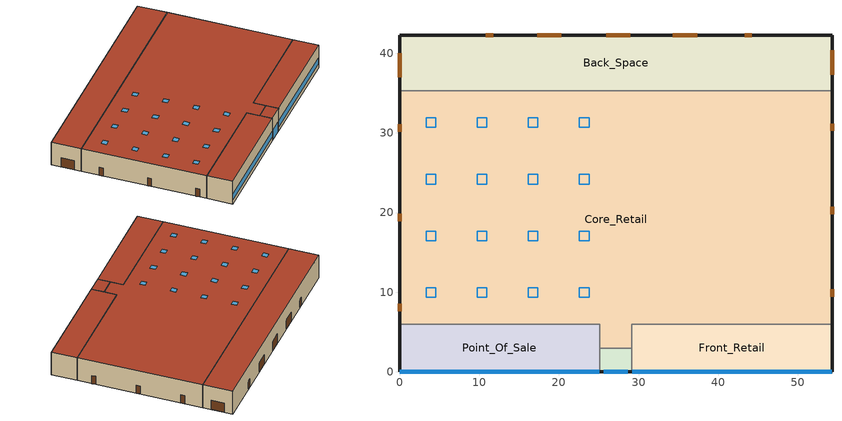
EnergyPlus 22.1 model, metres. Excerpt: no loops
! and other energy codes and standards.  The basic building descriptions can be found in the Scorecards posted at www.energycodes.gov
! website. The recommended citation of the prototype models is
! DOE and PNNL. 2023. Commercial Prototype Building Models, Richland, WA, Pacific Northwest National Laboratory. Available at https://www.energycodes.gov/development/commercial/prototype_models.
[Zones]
Back_Space
 floor ground (Back_Space_Floor_Ffactor): 54.27,35.27 0,35.27 0,42.27 54.27,42.27 z0
 wall outside (nonres_ext_wall_grd): 54.27,35.27 54.27,42.27 0,42.27 0,35.27 z0:6.1
 wall to Core_Retail (int_wall): 0,35.27 54.27,35.27 z0:6.1
 door (Swinging Door_con): 44.21,42.27 43.3,42.27 / 11.75,42.27 10.83,42.27 z0:2.13
 door (Overhead Door_con): 54.27,37.32 54.27,40.36 / 37.36,42.27 34.31,42.27 / 28.98,42.27 25.93,42.27 / 20.31,42.27 17.26,42.27 / 0,40.01 0,36.96 z0:2.44
 roof outside (nonres_roof): 0,35.27 54.27,35.27 54.27,42.27 0,42.27 z6.1
Core_Retail
 floor ground (Core_Retail_Floor_Ffactor): 25.14,3 25.14,6 0,6 0,35.27 54.27,35.27 54.27,6 29.14,6 29.14,3 z0
 wall outside (nonres_ext_wall_grd): 0,35.27 0,6 / 54.27,6 54.27,35.27 z0:6.1
 wall to Front_Retail (int_wall): 29.14,3 29.14,6 54.27,6 z0:6.1
 wall to Point_Of_Sale (int_wall): 0,6 25.14,6 25.14,3 z0:6.1
 wall to Front_Entry (int_wall): 25.14,3 29.14,3 z0:6.1
 door (Swinging Door_con): 0,8.54 0,7.62 / 0,19.84 0,18.93 / 0,31.06 0,30.15 / 54.27,9.44 54.27,10.35 / 54.27,19.81 54.27,20.72 / 54.27,30.23 54.27,31.15 z0:2.13
 roof outside (nonres_roof): 25.14,6 25.14,3 29.14,3 29.14,6 54.27,6 54.27,35.27 0,35.27 0,6 z6.1
 skylight (NonresSkylight_U_0.5_SHGC_0.4): 3.35,31.92 3.35,30.7 4.57,30.7 4.57,31.92 z6.1; 9.75,31.92 9.75,30.7 10.97,30.7 10.97,31.92 z6.1; 16.15,31.92 16.15,30.7 17.37,30.7 17.37,31.92 z6.1; 22.56,31.92 22.56,30.7 23.78,30.7 23.78,31.92 z6.1; 3.35,10.57 3.35,9.35 4.57,9.35 4.57,10.57 z6.1; 9.75,10.57 9.75,9.35 10.97,9.35 10.97,10.57 z6.1; 22.56,10.57 22.56,9.35 23.78,9.35 23.78,10.57 z6.1; 16.15,10.57 16.15,9.35 17.37,9.35 17.37,10.57 z6.1; 9.75,17.68 9.75,16.46 10.97,16.46 10.97,17.68 z6.1; 3.35,17.68 3.35,16.46 4.57,16.46 4.57,17.68 z6.1; 16.15,17.68 16.15,16.46 17.37,16.46 17.37,17.68 z6.1; 22.56,17.68 22.56,16.46 23.78,16.46 23.78,17.68 z6.1; 9.75,24.8 9.75,23.58 10.97,23.58 10.97,24.8 z6.1; 3.35,24.8 3.35,23.58 4.57,23.58 4.57,24.8 z6.1; 16.15,24.8 16.15,23.58 17.37,23.58 17.37,24.8 z6.1; 22.56,24.8 22.56,23.58 23.78,23.58 23.78,24.8 z6.1
Point_Of_Sale
 floor ground (Point_Of_Sale_Floor_Ffactor): 0,0 0,6 25.14,6 25.14,0 z0
 wall outside (nonres_ext_wall_grd): 0,6 0,0 25.14,0 z0:6.1
 wall to Front_Entry (int_wall): 25.14,0 25.14,3 z0:6.1
 window (NonresWindow_U_0.418_SHGC_0.4): 0.05,0 25.09,0 z1.14:2.66
 roof outside (nonres_roof): 0,6 0,0 25.14,0 25.14,6 z6.1
Front_Retail
 floor ground (Front_Retail_Floor_Ffactor): 54.27,0 29.14,0 29.14,6 54.27,6 z0
 wall outside (nonres_ext_wall_grd): 29.14,0 54.27,0 54.27,6 z0:6.1
 wall to Front_Entry (int_wall): 29.14,3 29.14,0 z0:6.1
 window (NonresWindow_U_0.418_SHGC_0.4): 29.19,0 54.22,0 z1.14:2.66
 roof outside (nonres_roof): 29.14,0 54.27,0 54.27,6 29.14,6 z6.1
Front_Entry
 floor ground (Front_Entry_Floor_Ffactor): 25.14,0 25.14,3 29.14,3 29.14,0 z0
 wall outside (nonres_ext_wall_grd): 25.14,0 29.14,0 z0:6.1
 window (NonresWindow_U_0.418_SHGC_0.4): 25.64,0 28.64,0 z0.05:2.66
 roof outside (nonres_roof): 25.14,3 25.14,0 29.14,0 29.14,3 z6.1
[Building]
RetailStandalone: North Axis {deg}=0; Terrain=City; Loads Convergence Tolerance Value {W}=0.04; Temperature Convergence Tolerance Value {deltaC}=0.2; Solar Distribution=FullInteriorAndExterior; Maximum Number of Warmup Days=25; Minimum Number of Warmup Days=6
[Site:Location]
Site:Location=Buffalo.Niagara.Intl.AP_NY_USA WMO=725280; Latitude {N+ S-}=42.94; Longitude {W- E+}=-78.74; Time Zone Relative to GMT {GMT+/-}=-5; Elevation {m}=215
[SizingPeriod:DesignDay] Day of Month=21; Dry-Bulb Temperature Range Modifier Type=DefaultMultipliers; Humidity Condition Type=Wetbulb; Barometric Pressure {Pa}=98769; Rain {Yes/No}=No; Snow on ground {Yes/No}=No; Daylight Savings Time Indicator=No
Name | Month | Day Type | Maximum Dry-Bulb Temperature {C} | Daily Dry-Bulb Temperature Range {C} | Wetbulb at Maximum Dry-Bulb {C} | Wind Speed {m/s} design conditions vs. traditional 6.71 m/s (15 mph) | Wind Direction {Degrees; N=0, S=180} | Solar Model Indicator | Clearness {0.0 to 1.1} | Wind Speed {m/s} design conditions vs. traditional 3.35 m/s (7mph) | ASHRAE Clear Sky Optical Depth for Beam Irradiance (taub) | ASHRAE Clear Sky Optical Depth for Diffuse Irradiance (taud)
Buffalo.Niagara.Intl.AP_NY_USA Ann Htg 99.6% Condns DB | 1 | WinterDesignDay | -16.3 | 0 | -16.3 | 5.1 | 270 | ASHRAEClearSky | 0
Buffalo.Niagara.Intl.AP_NY_USA Ann Clg .4% Condns DB=>MWB | 7 | SummerDesignDay | 30.3 | 9.3 | 21.8 |  | 240 | ASHRAETau |  | 5.7 | 0.462 | 2.001
[Site:WaterMainsTemperature]
Calculation Method=CORRELATION; Annual average outdoor air temperature {C}=8.96667; Maximum difference in monthly average outdoor air temperatures {C}=26.2
[Site:GroundTemperature:FCfactorMethod]
January Ground Temperature {C}=9.7; February Ground Temperature {C}=6; March Ground Temperature {C}=-2.2; April Ground Temperature {C}=-3.4; May Ground Temperature {C}=-4.2; June Ground Temperature {C}=2.7; July Ground Temperature {C}=7.5; August Ground Temperature {C}=13.7; September Ground Temperature {C}=18.6; October Ground Temperature {C}=22; November Ground Temperature {C}=20.7; December Ground Temperature {C}=16.5
[Material:NoMass]
Opaque Door panel_con; Overhead Door_con Panel: MediumRough, 0.35222, 0.9, 0.7, 0.7
Nonres_Roof_Insulation: MediumSmooth, 5.30668, 0.9, 0.7, 0.7
Nonres_Exterior_Wall_Insulation_grd: MediumSmooth, 1.26826, 0.9, 0.7, 0.7
[Construction]
Swinging Door_con: Opaque Door panel_con
Overhead Door_con: Overhead Door_con Panel
InteriorFurnishings: Std Wood 6inch
int_wall: G01 13mm gypsum board, G01 13mm gypsum board
nonres_roof: F13 Built-up roofing, Nonres_Roof_Insulation, F08 Metal surface
nonres_ext_wall_grd: 200mm Normalweight concrete wall, Nonres_Exterior_Wall_Insulation_grd, G01 13mm gypsum board
NonresWindow_U_0.418_SHGC_0.4: Nonres Window Glazing Layer
NonresSkylight_U_0.5_SHGC_0.4: Nonres Skylight Glazing Layer
[Material]
Name | Roughness | Thickness {m} | Conductivity {W/m-K} | Density {kg/m3} | Specific Heat {J/kg-K} | Thermal Absorptance | Solar Absorptance | Visible Absorptance | Absorptance:Thermal | Absorptance:Solar | Absorptance:Visible
Std Wood 6inch | MediumSmooth | 0.15 | 0.12 | 540 | 1210 | 0.9 | 0.7 | 0.7
F08 Metal surface | Smooth | 0.0008 | 45.28 | 7824 | 500
F13 Built-up roofing | Rough | 0.0095 | 0.16 | 1120 | 1460 |  |  |  | 0.9 | 0.77
G01 13mm gypsum board | Smooth | 0.0127 | 0.16 | 800 | 1090 |  |  |  | 0.9 | 0.7 | 0.5
200mm Normalweight concrete wall | MediumRough | 0.2032 | 2.31 | 2322 | 832
[WindowMaterial:SimpleGlazingSystem] Solar Heat Gain Coefficient=0.4
Name | U-Factor {W/m2-K} | Visible Transmittance
Nonres Window Glazing Layer | 2.37351 | 0.44
Nonres Skylight Glazing Layer | 2.83913 | 0.4
[Construction:FfactorGroundFloor] F-Factor {W/m-K}=0.90012
Name | Area {m2} | PerimeterExposed {m}
Back_Space_Floor_Ffactor | 379.89 | 68.27
Core_Retail_Floor_Ffactor | 1600.48 | 58.54
Point_Of_Sale_Floor_Ffactor; Front_Retail_Floor_Ffactor | 150.81 | 31.135
Front_Entry_Floor_Ffactor | 12 | 4
[Zone] Type=1; Multiplier=1; Ceiling Height {m}=-9999; Floor Area {m2}=autocalculate; Part of Total Floor Area=Yes
Name | Volume {m3}
Back_Space | 2317.33
Core_Retail | 9762.95
Point_Of_Sale; Front_Retail | 919.941
Front_Entry | 73.2
[Daylighting:Controls]
Core_Retail_DaylCtrl: Zone or Space=Core_Retail; Daylighting Method=SplitFlux; Availability Schedule=DaylightAvailSch; Lighting Control Type=Stepped; Minimum Input Power Fraction for Continuous or ContinuousOff Dimming Control=0.3; Minimum Light Output Fraction for Continuous or ContinuousOff Dimming Control=0.2; Number of Stepped Control Steps=3; Probability Lighting will be Reset When Needed in Manual Stepped Control=1; Glare Calculation Daylighting Reference Point=Core_Retail_DaylRefPt1; Glare Calculation Azimuth Angle of View Direction Clockwise from Zone y-Axis {deg}=0; Maximum Allowable Discomfort Glare Index=22; Daylighting Reference Point 1=Core_Retail_DaylRefPt1; Fraction of Lights Controlled by Reference Point 1=0.25; Illuminance Setpoint at Reference Point 1 {lux}=538; Daylighting Reference Point 2=Core_Retail_DaylRefPt2; Fraction of Lights Controlled by Reference Point 2=0.25; Illuminance Setpoint at Reference Point 2 {lux}=538
[InternalMass] Construction=InteriorFurnishings
Name | Zone or ZoneList | Surface Area {m2}
Back_Space_InternalMass_1 | Back_Space | 759.78
Core_Retail_InternalMass_1 | Core_Retail | 3200.97
Point_Of_Sale_InternalMass_1 | Point_Of_Sale | 301.62
Front_Retail_InternalMass_1 | Front_Retail | 301.62
Front_Entry_InternalMass_1 | Front_Entry | 24
[People] Number of People Schedule=BLDG_OCC_SCH; Fraction Radiant=0.3; Sensible Heat Fraction=AUTOCALCULATE; Activity Level Schedule=ACTIVITY_SCH; Enable ASHRAE 55 Comfort Warnings=No; Mean Radiant Temperature Calculation Type=ZoneAveraged; Work Efficiency Schedule=WORK_EFF_SCH; Clothing Insulation Calculation Method=ClothingInsulationSchedule; Clothing Insulation Schedule=CLOTHING_SCH; Air Velocity Schedule=AIR_VELO_SCH; Thermal Comfort Model 1 Type=FANGER
Name | Zone or ZoneList or Space or SpaceList | Number of People Calculation Method | Floor Area per Person {m2/person} | Number of People
Back_Space | Back_Space | Area/Person | 46.452
Core_Retail | Core_Retail | Area/Person | 6.193
Point_Of_Sale | Point_Of_Sale | Area/Person | 6.193
Front_Retail | Front_Retail | Area/Person | 6.193
Front_Entry | Front_Entry | People |  | 1.938
[Lights] Design Level Calculation Method=Watts/Area; Return Air Fraction=0; Fraction Radiant=0.7; Fraction Visible=0.2; Fraction Replaceable=1; Return Air Fraction Calculated from Plenum Temperature=No
Name | Zone or ZoneList or Space or SpaceList | Schedule | Watts per Zone Floor Area {W/m2}
Back_Space_Lights | Back_Space | ltg_sch_back | 7.57028
Core_Retail_Lights | Core_Retail | ltg_sch_core | 15.50002
Point_Of_Sale_Lights | Point_Of_Sale | ltg_sch_sale | 15.50002
Front_Retail_Lights | Front_Retail | ltg_sch_front | 15.50002
Front_Entry_Lights | Front_Entry | ltg_sch_entry | 8.78334
[ElectricEquipment] Schedule=BLDG_EQUIP_SCH; Design Level Calculation Method=EquipmentLevel; Fraction Latent=0; Fraction Radiant=0.5; Fraction Lost=0
Name | Zone or ZoneList or Space or SpaceList | Design Level {W}
Back_Space_MiscPlug_Equip | Back_Space | 3065.71
Core_Retail_MiscPlug_Equip | Core_Retail | 5169.56
Point_Of_Sale_MiscPlug_Equip | Point_Of_Sale | 3245.43
Front_Retail_MiscPlug_Equip | Front_Retail | 487.1163
[ZoneInfiltration:DesignFlowRate] Temperature Term Coefficient=0; Velocity Squared Term Coefficient=0
Name | Zone or ZoneList | Schedule | Design Flow Rate Calculation Method | Flow per Exterior Surface Area {m3/s-m2} | Constant Term Coefficient | Velocity Term Coefficient | Design Flow Rate {m3/s}
Back_Space_Infiltration | Back_Space | INFIL_SCH_PNNL | Flow/ExteriorWallArea | 0.000569572 | 0 | 0.224
Core_Retail_Infiltration | Core_Retail | INFIL_SCH_PNNL | Flow/ExteriorWallArea | 0.000569572 | 0 | 0.224
Point_Of_Sale_Infiltration | Point_Of_Sale | INFIL_SCH_PNNL | Flow/ExteriorWallArea | 0.000569572 | 0 | 0.224
Front_Retail_Infiltration | Front_Retail | INFIL_SCH_PNNL | Flow/ExteriorWallArea | 0.000569572 | 0 | 0.224
Front_Entry_Infiltration | Front_Entry | INFIL_SCH_PNNL | Flow/ExteriorWallArea | 0.000569572 | 0 | 0.224
Front_Entry_Door_Infiltration | Front_Entry | INFIL_Door_Opening_SCH | Flow/Zone |  | 1 | 0 | 0.937287
[Exterior:Lights] Control Option=AstronomicalClock
Name | Schedule | Design Level {W}
Exterior_Lights_a | Exterior_lighting_schedule_a | 362.29
Exterior_Lights_b | Exterior_lighting_schedule_b | 4957.03
[Sizing:Zone]
Front_Entry: Zone Cooling Design Supply Air Temperature Input Method=SupplyAirTemperature; Zone Cooling Design Supply Air Temperature {C}=12.8; Zone Heating Design Supply Air Temperature Input Method=SupplyAirTemperature; Zone Heating Design Supply Air Temperature {C}=40; Zone Cooling Design Supply Air Humidity Ratio {kg-H2O/kg-air}=0.0085; Zone Heating Design Supply Air Humidity Ratio {kgWater/kgDryAir}=0.008; Design Specification Outdoor Air Object=SZ DSOA Front_Entry; Cooling Design Air Flow Method=DesignDay; Cooling Design Air Flow Rate {m3/s}=0; Cooling Minimum Air Flow Fraction=0; Heating Design Air Flow Method=DesignDay; Heating Design Air Flow Rate {m3/s}=0
[DesignSpecification:OutdoorAir]
SZ DSOA Front_Entry: Outdoor Air Method=Flow/Area; Outdoor Air Flow per Zone Floor Area {m3/s-m2}=0.0011811
[ZoneControl:Thermostat]
Front_Entry Thermostat: Zone or ZoneList=Front_Entry; Control Type Schedule=Single Zone Control Type Sched; Control 1=Front_Entry Heating SP
[Coil:Heating:Fuel]
Front_Entry Unit Heater Heating Coil: Availability Schedule=FrontEntry_CoilSched; Fuel Type=NaturalGas; Burner Efficiency=0.8; Nominal Capacity {W}=AUTOSIZE; Parasitic Electric Load {W}=0; Parasitic Fuel Load {W}=0
[Zone equipment]
Front_Entry: Front_Entry Unit Heater
[AvailabilityManager:NightCycle] Applicability Schedule=Always_On; Fan Schedule=HVACOperationSchd; Control Type=CycleOnAny; Thermostat Tolerance {deltaC}=1; Cycling Run Time Control Type=FixedRunTime; Cycling Run Time {s}=1800
PSZ-AC:1 Availability Manager; PSZ-AC:2 Availability Manager; PSZ-AC:3 Availability Manager; PSZ-AC:4 Availability Manager
[ThermostatSetpoint:SingleHeating]
Front_Entry Heating SP: Setpoint Temperature Schedule=HTGSETP_SCH_FrontEntry_STD2013
[ZoneHVAC:UnitHeater]
Front_Entry Unit Heater: Availability Schedule=ALWAYS_ON; Supply Air Fan=Front_Entry Unit Heater Fan; Maximum Supply Air Flow Rate {m3/s}=AUTOSIZE; Heating Coil=Front_Entry Unit Heater Heating Coil; Supply Air Fan Operation During No Heating=No; Maximum Hot Water or Steam Flow Rate {m3/s}=AUTOSIZE; Minimum Hot Water or Steam Flow Rate {m3/s}=0; Heating Convergence Tolerance=0.001
[Fan:ConstantVolume]
Front_Entry Unit Heater Fan: FrontEntry_FanSched, 0.536, 49.8, AUTOSIZE, 0.825, 1
[EnergyManagementSystem:Sensor] Output:Variable or Output:Meter=Site Outdoor Air Drybulb Temperature
Name | Output:Variable or Output:Meter Index Key
OAT | Environment
OAT_F
[EnergyManagementSystem:Actuator] Actuated Component Type=Schedule:Compact; Actuated Component Control Type=Schedule Value
Name | Actuated Component Unique
CLGSETP_SCH_Actuator | CLGSETP_SCH_Yes_Optimum
HTGSETP_SCH_Actuator | HTGSETP_SCH_Yes_Optimum
FrontEntry_Coil | FrontEntry_CoilSched
FrontEntry_Fan | FrontEntry_FanSched
[EnergyManagementSystem:ProgramCallingManager]
OA_BASED_OPTIMUM_START_EMS_Program Manager: BeginTimestepBeforePredictor; OA_BASED_OPTIMUM_START_EMS_Program
FrontEntry_HeaterManager: BeginTimestepBeforePredictor; FrontEntry_HeaterControl
[EnergyManagementSystem:Program]
OA_BASED_OPTIMUM_START_EMS_Program: IF DaylightSavings==0 && DayOfWeek>1 && Hour==5 && OAT<23.9 && OAT>1.7; SET CLGSETP_SCH_Actuator = 29.4; SET HTGSETP_SCH_Actuator = 15.6; ELSEIF DaylightSavings==0 && DayOfWeek==1 && Hour==7 && OAT<23.9 && OAT>1.7; SET CLGSETP_SCH_Actuator = 29.4; SET HTGSETP_SCH_Actuator = 15.6; ELSEIF DaylightSavings==1 && DayOfWeek>1 && Hour==4 && OAT<23.9 && OAT>1.7; SET CLGSETP_SCH_Actuator = 29.4; SET HTGSETP_SCH_Actuator = 15.6; ELSEIF DaylightSavings==1 && DayOfWeek==1 && Hour==6 && OAT<23.9 && OAT>1.7; SET CLGSETP_SCH_Actuator = 29.4; SET HTGSETP_SCH_Actuator = 15.6; ELSE; SET CLGSETP_SCH_Actuator = NULL; SET HTGSETP_SCH_Actuator = NULL; ENDIF
FrontEntry_HeaterControl: SET OAT_F = (OAT_F*1.8)+32; IF OAT_F > 45; SET FrontEntry_Coil = 0; SET FrontEntry_Fan = 0; ELSE; SET FrontEntry_Coil = 1; SET FrontEntry_Fan = 1; ENDIF
[Schedule:Compact]
FrontEntry_CoilSched; FrontEntry_FanSched; ALWAYS_ON; Single Zone Control Type Sched: Through: 12/31, For: AllDays, Until: 24:00, 1
BLDG_OCC_SCH: Through: 12/31, For: Weekdays, Until: 07:00, 0, Until: 08:00, 0.1, Until: 09:00, 0.2, Until: 11:00, 0.5, Until: 15:00, 0.7, Until: 16:00, 0.8, Until: 17:00, 0.7, Until: 19:00, 0.5, Until: 21:00, 0.3, Until: 24:00, 0, For: SummerDesignDay, Until: 24:00, 1, For: Saturday, Until: 07:00, 0, Until: 08:00, 0.1, Until: 09:00, 0.2, Until: 10:00, 0.5, Until: 11:00, 0.6, Until: 17:00, 0.8, Until: 18:00, 0.6, Until: 21:00, 0.2, Until: 22:00, 0.1, Until: 24:00, 0, For: WinterDesignDay, Until: 24:00, 0, For: Sunday Holidays AllOtherDays, Until: 09:00, 0, Until: 10:00, 0.1, Until: 12:00, 0.2, Until: 17:00, 0.4, Until: 18:00, 0.2, Until: 19:00, 0.1, Until: 24:00, 0
BLDG_EQUIP_SCH: Through: 12/31, For: Weekdays, Until: 07:00, 0.197373, Until: 08:00, 0.39888, Until: 09:00, 0.59832, Until: 19:00, 0.897481, Until: 20:00, 0.698041, Until: 21:00, 0.698041, Until: 22:00, 0.197373, Until: 24:00, 0.197373, For: Saturday, Until: 07:00, 0.148029, Until: 08:00, 0.29916, Until: 09:00, 0.4986, Until: 10:00, 0.797761, Until: 18:00, 0.897481, Until: 19:00, 0.698041, Until: 21:00, 0.4986, Until: 22:00, 0.29916, Until: 24:00, 0.148029, For: SummerDesignDay, Until: 24:00, 1, For: WinterDesignDay, Until: 24:00, 0, For: Sunday Holidays AllOtherDays, Until: 09:00, 0.148029, Until: 10:00, 0.29916, Until: 12:00, 0.59832, Until: 17:00, 0.797761, Until: 18:00, 0.59832, Until: 19:00, 0.39888, Until: 24:00, 0.148029
INFIL_Door_Opening_SCH: Through: 12/31, For: AllDays, Until: 08:00, 0, Until: 12:00, 0.131, Until: 18:00, 1, Until: 20:00, 0.131, Until: 24:00, 0
HVACOperationSchd: Through: 12/31, For: Weekdays SummerDesignDay, Until: 06:00, 0, Until: 21:00, 1, Until: 24:00, 0, For: Saturday WinterDesignDay, Until: 06:00, 0, Until: 22:00, 1, Until: 24:00, 0, For: Sunday Holidays AllOtherDays, Until: 08:00, 0, Until: 19:00, 1, Until: 24:00, 0
HTGSETP_SCH_YES_OPTIMUM: Through: 12/31, For: WinterDesignDay, Until: 06:00, 15.56, Until: 07:00, 18.33, Until: 21:00, 21.11, Until: 24:00, 15.56, For: Weekdays, Until: 05:00, 15.56, Until: 06:00, 17.8, Until: 07:00, 20, Until: 21:00, 21.11, Until: 24:00, 15.56, For SummerDesignDay, Until: 24:00, 15.56, For: Saturday, Until: 05:00, 15.56, Until: 06:00, 17.8, Until: 07:00, 20, Until: 22:00, 21.11, Until: 24:00, 15.56, For: Sunday Holidays AllOtherDays, Until: 07:00, 15.56, Until: 08:00, 17.8, Until: 09:00, 20, Until: 19:00, 21.11, Until: 24:00, 15.56
HTGSETP_SCH_FrontEntry_STD2013: Through: 12/31, For: WinterDesignDay, Until: 06:00, 15.56, Until: 07:00, 16, Until: 21:00, 16, Until: 24:00, 15.56, For: Weekdays, Until: 06:00, 15.56, Until: 07:00, 16, Until: 21:00, 16, Until: 24:00, 15.56, For SummerDesignDay, Until: 24:00, 15.56, For: Saturday, Until: 06:00, 15.56, Until: 07:00, 16, Until: 22:00, 16, Until: 24:00, 15.56, For: Sunday Holidays AllOtherDays, Until:  8:00, 15.56, Until:  9:00, 16, Until: 19:00, 16, Until: 24:00, 15.56
CLGSETP_SCH_YES_OPTIMUM: Through: 12/31, For: SummerDesignDay, Until: 06:00, 29.44, Until: 07:00, 26.67, Until: 21:00, 23.89, Until: 24:00, 29.44, For: Weekdays, Until: 05:00, 29.44, Until: 06:00, 27.8, Until: 07:00, 25.6, Until: 21:00, 23.89, Until: 24:00, 29.44, For: Saturday, Until: 05:00, 29.44, Until: 06:00, 27.8, Until: 07:00, 25.6, Until: 22:00, 23.89, Until: 24:00, 29.44, For WinterDesignDay, Until: 24:00, 29.44, For: Sunday Holidays AllOtherDays, Until: 07:00, 29.44, Until: 08:00, 27.8, Until: 09:00, 25.6, Until: 19:00, 23.89, Until: 24:00, 29.44
ACTIVITY_SCH: Through: 12/31, For: AllDays, Until: 24:00, 120
WORK_EFF_SCH: Through: 12/31, For: AllDays, Until: 24:00, 0
AIR_VELO_SCH: Through: 12/31, For: AllDays, Until: 24:00, 0.2
CLOTHING_SCH: Through: 04/30, For: AllDays, Until: 24:00, 1, Through: 09/30, For: AllDays, Until: 24:00, 0.5, Through: 12/31, For: AllDays, Until: 24:00, 1
INFIL_SCH_PNNL: Through: 12/31, For: Weekdays, Until: 06:00, 1, Until: 21:00, 0.25, Until: 24:00, 1, For: Saturday, Until: 06:00, 1, Until: 22:00, 0.25, Until: 24:00, 1, For: WinterDesignDay SummerDesignDay, Until: 24:00, 1, For: Sunday Holidays AllOtherDays, Until: 08:00, 1, Until: 19:00, 0.25, Until: 24:00, 1
Exterior_lighting_schedule_a: Through:12/31, For:AllDays, Until: 06:00, 0, Until: 24:00, 1
Exterior_lighting_schedule_b: Through:12/31, For:AllDays, Until: 06:00, 0.7, Until: 24:00, 1
DaylightAvailSch: Through: 12/31, For: SummerDesignDay WinterDesignDay, Until: 24:00, 0, For: AllOtherDays, Until: 24:00, 1
[SCHEDULE:COMPACT]
ltg_sch_entry: Through: 12/31, For: SummerDesignDay, Until: 24:00, 1, For: WinterDesignDay, Until: 24:00, 0, For: Weekdays, Until: 7:00, 0.0275, Until: 8:00, 0.11, Until: 9:00, 0.22, Until: 18:00, 0.495, Until: 21:00, 0.275, Until: 22:00, 0.11, Until: 24:00, 0.0275, For: Saturday, Until: 7:00, 0.0275, Until: 8:00, 0.055, Until: 9:00, 0.165, Until: 10:00, 0.33, Until: 18:00, 0.495, Until: 19:00, 0.275, Until: 21:00, 0.165, Until: 22:00, 0.055, Until: 24:00, 0.0275, For: AllOtherDays, Until: 9:00, 0.0275, Until: 10:00, 0.055, Until: 12:00, 0.22, Until: 17:00, 0.33, Until: 18:00, 0.22, Until: 19:00, 0.11, Until: 24:00, 0.0275
ltg_sch_core; ltg_sch_sale; ltg_sch_front: Through: 12/31, For: SummerDesignDay, Until: 24:00, 1, For: WinterDesignDay, Until: 24:00, 0, For: Weekdays, Until: 7:00, 0.05, Until: 8:00, 0.2, Until: 9:00, 0.4, Until: 18:00, 0.9, Until: 21:00, 0.5, Until: 22:00, 0.2, Until: 24:00, 0.05, For: Saturday, Until: 7:00, 0.05, Until: 8:00, 0.1, Until: 9:00, 0.3, Until: 10:00, 0.6, Until: 18:00, 0.9, Until: 19:00, 0.5, Until: 21:00, 0.3, Until: 22:00, 0.1, Until: 24:00, 0.05, For: AllOtherDays, Until: 9:00, 0.05, Until: 10:00, 0.1, Until: 12:00, 0.4, Until: 17:00, 0.6, Until: 18:00, 0.4, Until: 19:00, 0.2, Until: 24:00, 0.05
ltg_sch_back: Through: 12/31, For: SummerDesignDay, Until: 24:00, 1, For: WinterDesignDay, Until: 24:00, 0, For: Weekdays, Until: 7:00, 0.02323, Until: 8:00, 0.09293, Until: 9:00, 0.18587, Until: 18:00, 0.4182, Until: 21:00, 0.23234, Until: 22:00, 0.09293, Until: 24:00, 0.02323, For: Saturday, Until: 7:00, 0.02323, Until: 8:00, 0.04647, Until: 9:00, 0.1394, Until: 10:00, 0.2788, Until: 18:00, 0.4182, Until: 19:00, 0.23234, Until: 21:00, 0.1394, Until: 22:00, 0.04647, Until: 24:00, 0.02323, For: AllOtherDays, Until: 9:00, 0.02323, Until: 10:00, 0.04647, Until: 12:00, 0.18587, Until: 17:00, 0.2788, Until: 18:00, 0.18587, Until: 19:00, 0.09293, Until: 24:00, 0.02323
